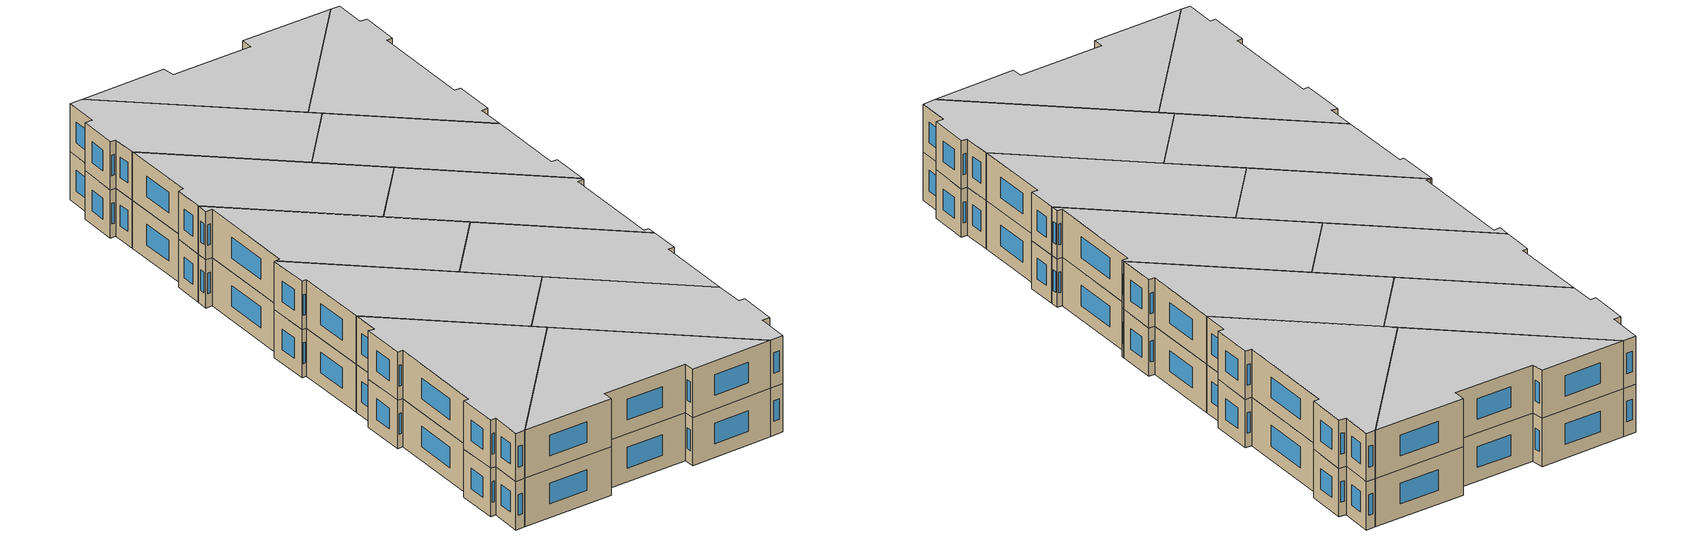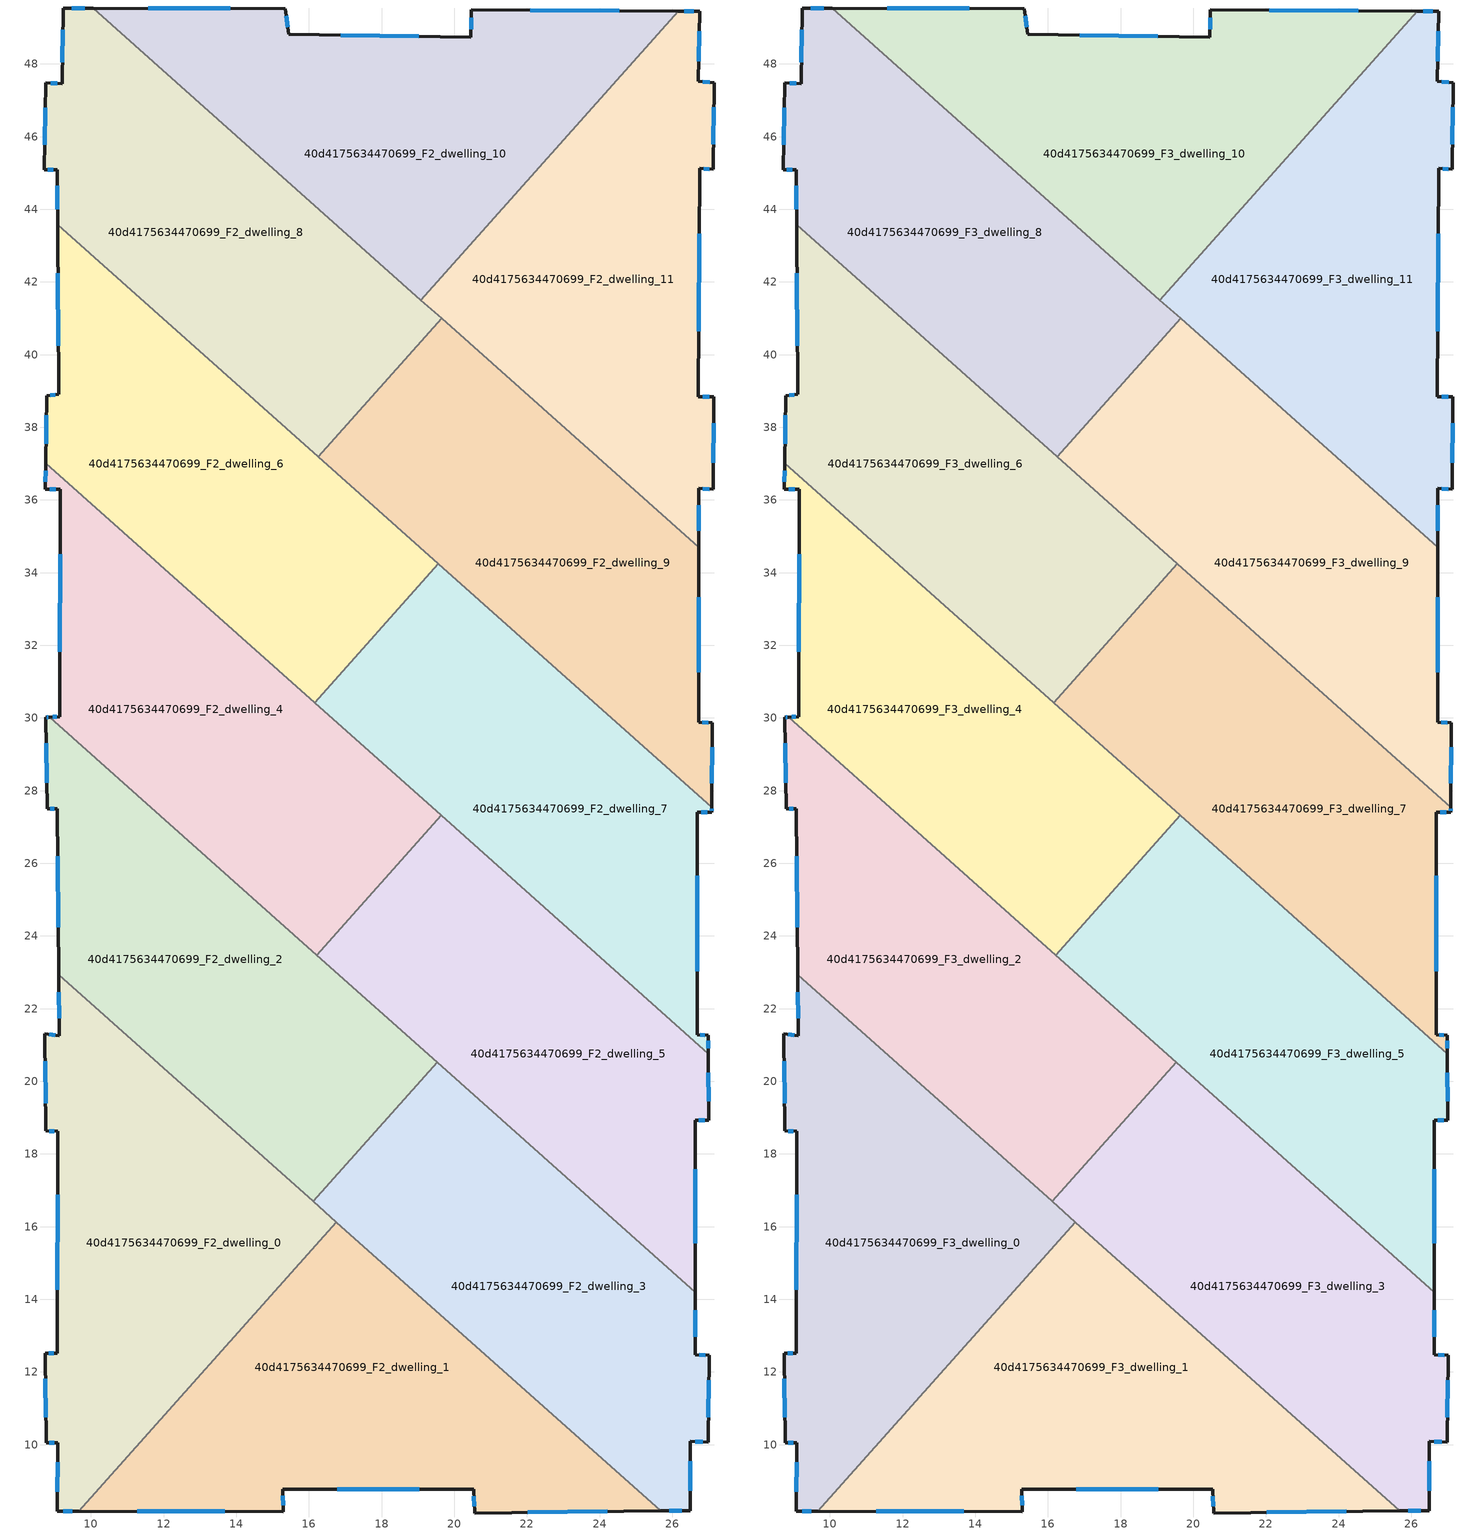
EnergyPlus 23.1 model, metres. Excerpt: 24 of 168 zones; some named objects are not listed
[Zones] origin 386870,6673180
40d4175634470699_F2_dwelling_0
 floor to 40d4175634470699_F1_dwelling_0 (EU_floor_Construction): 16.76,16.13 9.66,8.16 9.07,8.16 9.09,10.06 8.77,10.05 8.74,12.52 9.07,12.51 9.09,18.62 8.76,18.63 8.73,21.32 9.13,21.25 9.11,22.93 z6
 wall outside (EU_wall_Construction): 9.11,22.93 9.13,21.25 8.73,21.32 8.76,18.63 9.09,18.62 9.07,12.51 8.74,12.52 8.77,10.05 9.09,10.06 9.07,8.16 9.66,8.16 z6:9
 wall to 40d4175634470699_F2_dwelling_1 (EU_wall_Construction): 9.66,8.16 16.76,16.13 z6:9
 wall to 40d4175634470699_F2_dwelling_2 (EU_wall_Construction): 16.12,16.7 9.11,22.93 z6:9
 wall to 40d4175634470699_F2_dwelling_3 (EU_wall_Construction): 16.75,16.13 16.12,16.7 z6:9
 window (EU_Window_Construction): 8.75,11.82 8.76,10.76 / 8.98,12.51 8.84,12.52 / 9.08,16.88 9.08,14.26 / 8.85,18.63 8.99,18.63 / 8.74,20.55 8.75,19.4 / 9.01,21.27 8.85,21.3 / 9.12,22.45 9.12,21.73 / 9.24,8.16 9.49,8.16 / 9.08,9.52 9.07,8.7 / 8.86,10.05 9,10.06 z6.86:8.14
40d4175634470699_F2_dwelling_1
 floor to 40d4175634470699_F1_dwelling_1 (EU_floor_Construction): 25.68,8.18 20.56,8.12 20.53,8.77 15.27,8.77 15.29,8.16 9.66,8.16 16.76,16.13 z6
 wall outside (EU_wall_Construction): 9.66,8.16 15.29,8.16 15.27,8.77 20.53,8.77 20.56,8.12 25.68,8.18 z6:9
 wall to 40d4175634470699_F2_dwelling_3 (EU_wall_Construction): 25.68,8.18 16.76,16.13 z6:9
 window (EU_Window_Construction): 11.27,8.16 13.68,8.16 / 22.02,8.14 24.22,8.16 / 20.54,8.58 20.56,8.3 / 16.78,8.77 19.03,8.77 / 15.29,8.33 15.28,8.6 z6.86:8.14
40d4175634470699_F2_dwelling_10
 floor to 40d4175634470699_F1_dwelling_10 (EU_floor_Construction): 26.16,49.45 19.08,41.5 10.06,49.54 15.35,49.53 15.45,48.81 20.46,48.74 20.47,49.49 z6
 wall outside (EU_wall_Construction): 26.16,49.45 20.47,49.49 20.46,48.74 15.45,48.81 15.35,49.53 10.06,49.54 z6:9
 wall to 40d4175634470699_F2_dwelling_11 (EU_wall_Construction): 19.08,41.5 26.16,49.45 z6:9
 wall to 40d4175634470699_F2_dwelling_8 (EU_wall_Construction): 10.06,49.54 19.08,41.5 z6:9
 window (EU_Window_Construction): 13.84,49.53 11.57,49.53 / 15.42,49.02 15.38,49.32 / 19.03,48.76 16.88,48.79 / 20.47,49.28 20.46,48.95 / 24.54,49.46 22.1,49.48 z6.86:8.14
40d4175634470699_F2_dwelling_11
 floor to 40d4175634470699_F1_dwelling_11 (EU_floor_Construction): 26.76,49.45 26.71,47.53 27.16,47.49 27.12,45.1 26.76,45.12 26.72,38.85 27.14,38.83 27.13,36.29 26.72,36.32 26.72,34.7 19.08,41.5 26.16,49.45 z6
 wall outside (EU_wall_Construction): 26.72,34.7 26.72,36.32 27.13,36.29 27.14,38.83 26.72,38.85 26.76,45.12 27.12,45.1 27.16,47.49 26.71,47.53 26.76,49.45 26.16,49.45 z6:9
 wall to 40d4175634470699_F2_dwelling_9 (EU_wall_Construction): 19.65,41 26.72,34.7 z6:9
 wall to 40d4175634470699_F2_dwelling_8 (EU_wall_Construction): 19.08,41.5 19.65,41 z6:9
 window (EU_Window_Construction): 27.13,45.78 27.15,46.81 / 26.86,45.12 27.02,45.11 / 26.73,40.64 26.75,43.33 / 27.02,38.84 26.84,38.84 / 27.13,37.02 27.14,38.11 / 26.84,36.31 27.01,36.3 / 26.72,35.16 26.72,35.85 / 26.59,49.45 26.33,49.45 / 26.73,48.07 26.74,48.9 / 27.03,47.5 26.84,47.52 z6.86:8.14
40d4175634470699_F2_dwelling_2
 floor to 40d4175634470699_F1_dwelling_2 (EU_floor_Construction): 19.53,20.52 16.12,16.7 9.11,22.93 9.07,27.5 8.8,27.5 8.75,30.02 8.86,30.02 z6
 wall outside (EU_wall_Construction): 8.86,30.02 8.75,30.02 8.8,27.5 9.07,27.5 9.11,22.93 z6:9
 wall to 40d4175634470699_F2_dwelling_3 (EU_wall_Construction): 16.12,16.7 19.53,20.52 z6:9
 wall to 40d4175634470699_F2_dwelling_4 (EU_wall_Construction): 16.21,23.48 8.86,30.02 z6:9
 wall to 40d4175634470699_F2_dwelling_5 (EU_wall_Construction): 19.53,20.52 16.21,23.48 z6:9
 window (EU_Window_Construction): 8.77,29.3 8.79,28.22 / 8.83,30.02 8.78,30.02 / 9.08,26.19 9.1,24.24 / 8.88,27.5 8.99,27.5 z6.86:8.14
40d4175634470699_F2_dwelling_3
 floor to 40d4175634470699_F1_dwelling_3 (EU_floor_Construction): 26.64,14.19 26.64,12.48 27.02,12.45 26.99,10.07 26.49,10.09 26.5,8.19 25.68,8.18 16.12,16.7 19.53,20.52 z6
 wall outside (EU_wall_Construction): 25.68,8.18 26.5,8.19 26.49,10.09 26.99,10.07 27.02,12.45 26.64,12.48 26.64,14.19 z6:9
 wall to 40d4175634470699_F2_dwelling_5 (EU_wall_Construction): 26.64,14.19 19.53,20.52 z6:9
 window (EU_Window_Construction): 26.5,8.73 26.49,9.55 / 25.91,8.18 26.26,8.18 / 26.64,12.97 26.64,13.7 / 26.91,12.46 26.75,12.47 / 27,10.75 27.01,11.77 / 26.63,10.09 26.85,10.08 z6.86:8.14
40d4175634470699_F2_dwelling_4
 floor to 40d4175634470699_F1_dwelling_4 (EU_floor_Construction): 19.64,27.32 16.21,23.48 8.86,30.02 9.15,30.03 9.15,36.3 8.75,36.3 8.76,37.01 z6
 wall outside (EU_wall_Construction): 8.76,37.01 8.75,36.3 9.15,36.3 9.15,30.03 8.86,30.02 z6:9
 wall to 40d4175634470699_F2_dwelling_5 (EU_wall_Construction): 16.21,23.48 19.64,27.32 z6:9
 wall to 40d4175634470699_F2_dwelling_6 (EU_wall_Construction): 16.16,30.42 8.76,37.01 z6:9
 wall to 40d4175634470699_F2_dwelling_7 (EU_wall_Construction): 19.64,27.32 16.16,30.42 z6:9
 window (EU_Window_Construction): 8.86,36.3 9.04,36.3 / 8.75,36.81 8.75,36.5 / 9.07,30.03 8.95,30.03 / 9.15,34.51 9.15,31.82 z6.86:8.14
40d4175634470699_F2_dwelling_5
 floor to 40d4175634470699_F1_dwelling_5 (EU_floor_Construction): 26.99,20.76 27.01,18.92 26.63,18.93 26.64,14.19 16.21,23.48 19.64,27.32 z6
 wall outside (EU_wall_Construction): 26.64,14.19 26.63,18.93 27.01,18.92 26.99,20.76 z6:9
 wall to 40d4175634470699_F2_dwelling_7 (EU_wall_Construction): 26.99,20.76 19.64,27.32 z6:9
 window (EU_Window_Construction): 27,19.45 27,20.24 / 26.74,18.93 26.9,18.93 / 26.63,15.55 26.63,17.58 z6.86:8.14
40d4175634470699_F2_dwelling_6
 floor to 40d4175634470699_F1_dwelling_6 (EU_floor_Construction): 19.56,34.24 16.16,30.42 8.76,37.01 8.78,38.87 9.12,38.91 9.08,43.58 z6
 wall outside (EU_wall_Construction): 9.08,43.58 9.12,38.91 8.78,38.87 8.76,37.01 z6:9
 wall to 40d4175634470699_F2_dwelling_7 (EU_wall_Construction): 16.16,30.42 19.56,34.24 z6:9
 wall to 40d4175634470699_F2_dwelling_8 (EU_wall_Construction): 16.26,37.19 9.08,43.58 z6:9
 wall to 40d4175634470699_F2_dwelling_9 (EU_wall_Construction): 19.56,34.24 16.26,37.19 z6:9
 window (EU_Window_Construction): 9.09,42.24 9.11,40.24 / 8.78,38.34 8.77,37.54 / 9.02,38.89 8.88,38.88 z6.86:8.14
40d4175634470699_F2_dwelling_7
 floor to 40d4175634470699_F1_dwelling_7 (EU_floor_Construction): 27.08,27.54 27.08,27.41 26.69,27.41 26.68,21.28 26.99,21.26 26.99,20.76 16.16,30.42 19.56,34.24 z6
 wall outside (EU_wall_Construction): 26.99,20.76 26.99,21.26 26.68,21.28 26.69,27.41 27.08,27.41 27.08,27.54 z6:9
 wall to 40d4175634470699_F2_dwelling_9 (EU_wall_Construction): 27.08,27.54 19.56,34.24 z6:9
 window (EU_Window_Construction): 26.99,20.91 26.99,21.12 / 27.08,27.45 27.08,27.5 / 26.8,27.41 26.97,27.41 / 26.69,23.03 26.69,25.66 / 26.9,21.27 26.77,21.28 z6.86:8.14
40d4175634470699_F2_dwelling_8
 floor to 40d4175634470699_F1_dwelling_8 (EU_floor_Construction): 19.65,41 16.26,37.19 9.08,43.58 9.07,45.08 8.72,45.09 8.76,47.48 9.21,47.46 9.24,49.54 10.06,49.54 z6
 wall outside (EU_wall_Construction): 10.06,49.54 9.24,49.54 9.21,47.46 8.76,47.48 8.72,45.09 9.07,45.08 9.08,43.58 z6:9
 wall to 40d4175634470699_F2_dwelling_9 (EU_wall_Construction): 16.26,37.19 19.65,41 z6:9
 window (EU_Window_Construction): 8.75,46.8 8.73,45.78 / 9.08,47.46 8.89,47.48 / 9.23,48.94 9.22,48.05 / 9.83,49.54 9.48,49.54 / 9.08,44.65 9.08,44.01 / 8.82,45.09 8.97,45.09 z6.86:8.14
40d4175634470699_F2_dwelling_9
 floor to 40d4175634470699_F1_dwelling_9 (EU_floor_Construction): 26.72,34.7 26.72,29.89 27.1,29.86 27.08,27.54 16.26,37.19 19.65,41 z6
 wall outside (EU_wall_Construction): 27.08,27.54 27.1,29.86 26.72,29.89 26.72,34.7 z6:9
 window (EU_Window_Construction): 26.72,31.26 26.72,33.32 / 26.99,29.87 26.83,29.88 / 27.09,28.2 27.1,29.2 z6.86:8.14
40d4175634470699_F3_dwelling_0
 floor to 40d4175634470699_F2_dwelling_0 (EU_floor_Construction): 16.76,16.13 9.66,8.16 9.07,8.16 9.09,10.06 8.77,10.05 8.74,12.52 9.07,12.51 9.09,18.62 8.76,18.63 8.73,21.32 9.13,21.25 9.11,22.93 z9
 wall outside (EU_wall_Construction): 9.11,22.93 9.13,21.25 8.73,21.32 8.76,18.63 9.09,18.62 9.07,12.51 8.74,12.52 8.77,10.05 9.09,10.06 9.07,8.16 9.66,8.16 z9:12
 wall to 40d4175634470699_F3_dwelling_1 (EU_wall_Construction): 9.66,8.16 16.76,16.13 z9:12
 wall to 40d4175634470699_F3_dwelling_2 (EU_wall_Construction): 16.12,16.7 9.11,22.93 z9:12
 wall to 40d4175634470699_F3_dwelling_3 (EU_wall_Construction): 16.75,16.13 16.12,16.7 z9:12
 window (EU_Window_Construction): 8.75,11.82 8.76,10.76 / 8.98,12.51 8.84,12.52 / 9.08,16.88 9.08,14.26 / 8.85,18.63 8.99,18.63 / 8.74,20.55 8.75,19.4 / 9.01,21.27 8.85,21.3 / 9.12,22.45 9.12,21.73 / 9.24,8.16 9.49,8.16 / 9.08,9.52 9.07,8.7 / 8.86,10.05 9,10.06 z9.86:11.14
 ceiling to 40d4175634470699_F4_dwelling_0 (EU_floor_Construction): 9.66,8.16 16.76,16.13 9.11,22.93 9.13,21.25 8.73,21.32 8.76,18.63 9.09,18.62 9.07,12.51 8.74,12.52 8.77,10.05 9.09,10.06 9.07,8.16 z12
40d4175634470699_F3_dwelling_1
 floor to 40d4175634470699_F2_dwelling_1 (EU_floor_Construction): 25.68,8.18 20.56,8.12 20.53,8.77 15.27,8.77 15.29,8.16 9.66,8.16 16.76,16.13 z9
 wall outside (EU_wall_Construction): 9.66,8.16 15.29,8.16 15.27,8.77 20.53,8.77 20.56,8.12 25.68,8.18 z9:12
 wall to 40d4175634470699_F3_dwelling_3 (EU_wall_Construction): 25.68,8.18 16.76,16.13 z9:12
 window (EU_Window_Construction): 11.27,8.16 13.68,8.16 / 22.02,8.14 24.22,8.16 / 20.54,8.58 20.56,8.3 / 16.78,8.77 19.03,8.77 / 15.29,8.33 15.28,8.6 z9.86:11.14
 ceiling to 40d4175634470699_F4_dwelling_1 (EU_floor_Construction): 25.68,8.18 16.76,16.13 9.66,8.16 15.29,8.16 15.27,8.77 20.53,8.77 20.56,8.12 z12
40d4175634470699_F3_dwelling_10
 floor to 40d4175634470699_F2_dwelling_10 (EU_floor_Construction): 26.16,49.45 19.08,41.5 10.06,49.54 15.35,49.53 15.45,48.81 20.46,48.74 20.47,49.49 z9
 wall outside (EU_wall_Construction): 26.16,49.45 20.47,49.49 20.46,48.74 15.45,48.81 15.35,49.53 10.06,49.54 z9:12
 wall to 40d4175634470699_F3_dwelling_11 (EU_wall_Construction): 19.08,41.5 26.16,49.45 z9:12
 wall to 40d4175634470699_F3_dwelling_8 (EU_wall_Construction): 10.06,49.54 19.08,41.5 z9:12
 window (EU_Window_Construction): 13.84,49.53 11.57,49.53 / 15.42,49.02 15.38,49.32 / 19.03,48.76 16.88,48.79 / 20.47,49.28 20.46,48.95 / 24.54,49.46 22.1,49.48 z9.86:11.14
 ceiling to 40d4175634470699_F4_dwelling_10 (EU_floor_Construction): 19.08,41.5 26.16,49.45 20.47,49.49 20.46,48.74 15.45,48.81 15.35,49.53 10.06,49.54 z12
40d4175634470699_F3_dwelling_11
 floor to 40d4175634470699_F2_dwelling_11 (EU_floor_Construction): 26.76,49.45 26.71,47.53 27.16,47.49 27.12,45.1 26.76,45.12 26.72,38.85 27.14,38.83 27.13,36.29 26.72,36.32 26.72,34.7 19.08,41.5 26.16,49.45 z9
 wall outside (EU_wall_Construction): 26.72,34.7 26.72,36.32 27.13,36.29 27.14,38.83 26.72,38.85 26.76,45.12 27.12,45.1 27.16,47.49 26.71,47.53 26.76,49.45 26.16,49.45 z9:12
 wall to 40d4175634470699_F3_dwelling_9 (EU_wall_Construction): 19.65,41 26.72,34.7 z9:12
 wall to 40d4175634470699_F3_dwelling_8 (EU_wall_Construction): 19.08,41.5 19.65,41 z9:12
 window (EU_Window_Construction): 27.13,45.78 27.15,46.81 / 26.86,45.12 27.02,45.11 / 26.73,40.64 26.75,43.33 / 27.02,38.84 26.84,38.84 / 27.13,37.02 27.14,38.11 / 26.84,36.31 27.01,36.3 / 26.72,35.16 26.72,35.85 / 26.59,49.45 26.33,49.45 / 26.73,48.07 26.74,48.9 / 27.03,47.5 26.84,47.52 z9.86:11.14
 ceiling to 40d4175634470699_F4_dwelling_11 (EU_floor_Construction): 26.72,34.7 26.72,36.32 27.13,36.29 27.14,38.83 26.72,38.85 26.76,45.12 27.12,45.1 27.16,47.49 26.71,47.53 26.76,49.45 26.16,49.45 19.08,41.5 z12
40d4175634470699_F3_dwelling_2
 floor to 40d4175634470699_F2_dwelling_2 (EU_floor_Construction): 19.53,20.52 16.12,16.7 9.11,22.93 9.07,27.5 8.8,27.5 8.75,30.02 8.86,30.02 z9
 wall outside (EU_wall_Construction): 8.86,30.02 8.75,30.02 8.8,27.5 9.07,27.5 9.11,22.93 z9:12
 wall to 40d4175634470699_F3_dwelling_3 (EU_wall_Construction): 16.12,16.7 19.53,20.52 z9:12
 wall to 40d4175634470699_F3_dwelling_4 (EU_wall_Construction): 16.21,23.48 8.86,30.02 z9:12
 wall to 40d4175634470699_F3_dwelling_5 (EU_wall_Construction): 19.53,20.52 16.21,23.48 z9:12
 window (EU_Window_Construction): 8.77,29.3 8.79,28.22 / 8.83,30.02 8.78,30.02 / 9.08,26.19 9.1,24.24 / 8.88,27.5 8.99,27.5 z9.86:11.14
 ceiling to 40d4175634470699_F4_dwelling_2 (EU_floor_Construction): 16.12,16.7 19.53,20.52 8.86,30.02 8.75,30.02 8.8,27.5 9.07,27.5 9.11,22.93 z12
40d4175634470699_F3_dwelling_3
 floor to 40d4175634470699_F2_dwelling_3 (EU_floor_Construction): 26.64,14.19 26.64,12.48 27.02,12.45 26.99,10.07 26.49,10.09 26.5,8.19 25.68,8.18 16.12,16.7 19.53,20.52 z9
 wall outside (EU_wall_Construction): 25.68,8.18 26.5,8.19 26.49,10.09 26.99,10.07 27.02,12.45 26.64,12.48 26.64,14.19 z9:12
 wall to 40d4175634470699_F3_dwelling_5 (EU_wall_Construction): 26.64,14.19 19.53,20.52 z9:12
 window (EU_Window_Construction): 26.5,8.73 26.49,9.55 / 25.91,8.18 26.26,8.18 / 26.64,12.97 26.64,13.7 / 26.91,12.46 26.75,12.47 / 27,10.75 27.01,11.77 / 26.63,10.09 26.85,10.08 z9.86:11.14
 ceiling to 40d4175634470699_F4_dwelling_3 (EU_floor_Construction): 26.5,8.19 26.49,10.09 26.99,10.07 27.02,12.45 26.64,12.48 26.64,14.19 19.53,20.52 16.12,16.7 25.68,8.18 z12
40d4175634470699_F3_dwelling_4
 floor to 40d4175634470699_F2_dwelling_4 (EU_floor_Construction): 19.64,27.32 16.21,23.48 8.86,30.02 9.15,30.03 9.15,36.3 8.75,36.3 8.76,37.01 z9
 wall outside (EU_wall_Construction): 8.76,37.01 8.75,36.3 9.15,36.3 9.15,30.03 8.86,30.02 z9:12
 wall to 40d4175634470699_F3_dwelling_5 (EU_wall_Construction): 16.21,23.48 19.64,27.32 z9:12
 wall to 40d4175634470699_F3_dwelling_6 (EU_wall_Construction): 16.16,30.42 8.76,37.01 z9:12
 wall to 40d4175634470699_F3_dwelling_7 (EU_wall_Construction): 19.64,27.32 16.16,30.42 z9:12
 window (EU_Window_Construction): 8.86,36.3 9.04,36.3 / 8.75,36.81 8.75,36.5 / 9.07,30.03 8.95,30.03 / 9.15,34.51 9.15,31.82 z9.86:11.14
 ceiling to 40d4175634470699_F4_dwelling_4 (EU_floor_Construction): 16.21,23.48 19.64,27.32 8.76,37.01 8.75,36.3 9.15,36.3 9.15,30.03 8.86,30.02 z12
40d4175634470699_F3_dwelling_5
 floor to 40d4175634470699_F2_dwelling_5 (EU_floor_Construction): 26.99,20.76 27.01,18.92 26.63,18.93 26.64,14.19 16.21,23.48 19.64,27.32 z9
 wall outside (EU_wall_Construction): 26.64,14.19 26.63,18.93 27.01,18.92 26.99,20.76 z9:12
 wall to 40d4175634470699_F3_dwelling_7 (EU_wall_Construction): 26.99,20.76 19.64,27.32 z9:12
 window (EU_Window_Construction): 27,19.45 27,20.24 / 26.74,18.93 26.9,18.93 / 26.63,15.55 26.63,17.58 z9.86:11.14
 ceiling to 40d4175634470699_F4_dwelling_5 (EU_floor_Construction): 26.64,14.19 26.63,18.93 27.01,18.92 26.99,20.76 19.64,27.32 16.21,23.48 z12
40d4175634470699_F3_dwelling_6
 floor to 40d4175634470699_F2_dwelling_6 (EU_floor_Construction): 19.56,34.24 16.16,30.42 8.76,37.01 8.78,38.87 9.12,38.91 9.08,43.58 z9
 wall outside (EU_wall_Construction): 9.08,43.58 9.12,38.91 8.78,38.87 8.76,37.01 z9:12
 wall to 40d4175634470699_F3_dwelling_7 (EU_wall_Construction): 16.16,30.42 19.56,34.24 z9:12
 wall to 40d4175634470699_F3_dwelling_8 (EU_wall_Construction): 16.26,37.19 9.08,43.58 z9:12
 wall to 40d4175634470699_F3_dwelling_9 (EU_wall_Construction): 19.56,34.24 16.26,37.19 z9:12
 window (EU_Window_Construction): 9.09,42.24 9.11,40.24 / 8.78,38.34 8.77,37.54 / 9.02,38.89 8.88,38.88 z9.86:11.14
 ceiling to 40d4175634470699_F4_dwelling_6 (EU_floor_Construction): 16.16,30.42 19.56,34.24 9.08,43.58 9.12,38.91 8.78,38.87 8.76,37.01 z12
40d4175634470699_F3_dwelling_7
 floor to 40d4175634470699_F2_dwelling_7 (EU_floor_Construction): 27.08,27.54 27.08,27.41 26.69,27.41 26.68,21.28 26.99,21.26 26.99,20.76 16.16,30.42 19.56,34.24 z9
 wall outside (EU_wall_Construction): 26.99,20.76 26.99,21.26 26.68,21.28 26.69,27.41 27.08,27.41 27.08,27.54 z9:12
 wall to 40d4175634470699_F3_dwelling_9 (EU_wall_Construction): 27.08,27.54 19.56,34.24 z9:12
 window (EU_Window_Construction): 26.99,20.91 26.99,21.12 / 27.08,27.45 27.08,27.5 / 26.8,27.41 26.97,27.41 / 26.69,23.03 26.69,25.66 / 26.9,21.27 26.77,21.28 z9.86:11.14
 ceiling to 40d4175634470699_F4_dwelling_7 (EU_floor_Construction): 26.99,20.76 26.99,21.26 26.68,21.28 26.69,27.41 27.08,27.41 27.08,27.54 19.56,34.24 16.16,30.42 z12
40d4175634470699_F3_dwelling_8
 floor to 40d4175634470699_F2_dwelling_8 (EU_floor_Construction): 19.65,41 16.26,37.19 9.08,43.58 9.07,45.08 8.72,45.09 8.76,47.48 9.21,47.46 9.24,49.54 10.06,49.54 z9
 wall outside (EU_wall_Construction): 10.06,49.54 9.24,49.54 9.21,47.46 8.76,47.48 8.72,45.09 9.07,45.08 9.08,43.58 z9:12
 wall to 40d4175634470699_F3_dwelling_9 (EU_wall_Construction): 16.26,37.19 19.65,41 z9:12
 window (EU_Window_Construction): 8.75,46.8 8.73,45.78 / 9.08,47.46 8.89,47.48 / 9.23,48.94 9.22,48.05 / 9.83,49.54 9.48,49.54 / 9.08,44.65 9.08,44.01 / 8.82,45.09 8.97,45.09 z9.86:11.14
 ceiling to 40d4175634470699_F4_dwelling_8 (EU_floor_Construction): 16.26,37.19 19.65,41 10.06,49.54 9.24,49.54 9.21,47.46 8.76,47.48 8.72,45.09 9.07,45.08 9.08,43.58 z12
40d4175634470699_F3_dwelling_9
 floor to 40d4175634470699_F2_dwelling_9 (EU_floor_Construction): 26.72,34.7 26.72,29.89 27.1,29.86 27.08,27.54 16.26,37.19 19.65,41 z9
 wall outside (EU_wall_Construction): 27.08,27.54 27.1,29.86 26.72,29.89 26.72,34.7 z9:12
 window (EU_Window_Construction): 26.72,31.26 26.72,33.32 / 26.99,29.87 26.83,29.88 / 27.09,28.2 27.1,29.2 z9.86:11.14
 ceiling to 40d4175634470699_F4_dwelling_9 (EU_floor_Construction): 27.08,27.54 27.1,29.86 26.72,29.89 26.72,34.7 19.65,41 16.26,37.19 z12
[Building]
EU S2 Campaign: North Axis=0; Terrain=City; Solar Distribution=FullExterior
[Site:Location]
Helsinki-Vantaa.AP: Latitude=60.317; Longitude=24.963; Time Zone=2; Elevation=54.6
[SizingPeriod:WeatherFileDays]
AnnualSizingPeriod: Begin Month=1; Begin Day of Month=1; End Month=12; End Day of Month=31; Day of Week for Start Day=Monday; Use Weather File Daylight Saving Period=No; Use Weather File Rain and Snow Indicators=No
[MATERIAL]
EU_InternalMass_Material: Roughness=MediumRough; Thickness=0.1; Conductivity=1; Density=1800; Specific Heat=900; Thermal Absorptance=0.9; Solar Absorptance=0.7; Visible Absorptance=0.7
[MATERIAL:NOMASS] Roughness=MediumRough; Thermal Absorptance=0.9; Solar Absorptance=0.7; Visible Absorptance=0.7
Name | Thermal Resistance
EU_wall_NoMass | 1.10183
EU_floor_NoMass | 1.70606
[WINDOWMATERIAL:SIMPLEGLAZINGSYSTEM]
EU_Window_SimpleGlazing: UFactor=3.11035; Solar Heat Gain Coefficient=0.8; Visible Transmittance=0.8
[CONSTRUCTION]
EU_wall_Construction: EU_wall_NoMass
EU_floor_Construction: EU_floor_NoMass
EU_Window_Construction: EU_Window_SimpleGlazing
EU_InternalMass_Construction: EU_InternalMass_Material
[ZONE] Type=1; Multiplier=1; Ceiling Height=autocalculate; Floor Area=autocalculate; Part of Total Floor Area=Yes
Name | Volume
40d4175634470699_F2_dwelling_0; 40d4175634470699_F3_dwelling_0 | 182.211
40d4175634470699_F2_dwelling_1; 40d4175634470699_F3_dwelling_1; 40d4175634470699_F2_dwelling_6; 40d4175634470699_F3_dwelling_6 | 182.188
40d4175634470699_F2_dwelling_10; 40d4175634470699_F3_dwelling_10; 40d4175634470699_F2_dwelling_3; 40d4175634470699_F3_dwelling_3 | 182.21
40d4175634470699_F2_dwelling_11; 40d4175634470699_F3_dwelling_11 | 182.204
40d4175634470699_F2_dwelling_2; 40d4175634470699_F3_dwelling_2 | 182.213
40d4175634470699_F2_dwelling_4; 40d4175634470699_F3_dwelling_4 | 182.209
40d4175634470699_F2_dwelling_5; 40d4175634470699_F3_dwelling_5 | 182.194
40d4175634470699_F2_dwelling_7; 40d4175634470699_F3_dwelling_7 | 182.202
40d4175634470699_F2_dwelling_8; 40d4175634470699_F3_dwelling_8 | 182.199
40d4175634470699_F2_dwelling_9; 40d4175634470699_F3_dwelling_9 | 182.205
[INTERNALMASS] Construction=EU_InternalMass_Construction
Name | Zone or ZoneList | Surface Area
40d4175634470699_F2_dwelling_0_EU_InternalMass | 40d4175634470699_F2_dwelling_0 | 60.7366
40d4175634470699_F2_dwelling_1_EU_InternalMass | 40d4175634470699_F2_dwelling_1 | 60.7292
40d4175634470699_F2_dwelling_2_EU_InternalMass | 40d4175634470699_F2_dwelling_2 | 60.7376
40d4175634470699_F2_dwelling_3_EU_InternalMass | 40d4175634470699_F2_dwelling_3 | 60.7371
40d4175634470699_F2_dwelling_4_EU_InternalMass | 40d4175634470699_F2_dwelling_4 | 60.7362
40d4175634470699_F2_dwelling_5_EU_InternalMass | 40d4175634470699_F2_dwelling_5 | 60.7312
40d4175634470699_F2_dwelling_6_EU_InternalMass | 40d4175634470699_F2_dwelling_6 | 60.729
40d4175634470699_F2_dwelling_7_EU_InternalMass | 40d4175634470699_F2_dwelling_7 | 60.7345
40d4175634470699_F2_dwelling_8_EU_InternalMass | 40d4175634470699_F2_dwelling_8 | 60.7332
40d4175634470699_F2_dwelling_9_EU_InternalMass | 40d4175634470699_F2_dwelling_9 | 60.7349
40d4175634470699_F2_dwelling_10_EU_InternalMass | 40d4175634470699_F2_dwelling_10 | 60.7366
40d4175634470699_F2_dwelling_11_EU_InternalMass | 40d4175634470699_F2_dwelling_11 | 60.7352
40d4175634470699_F3_dwelling_0_EU_InternalMass | 40d4175634470699_F3_dwelling_0 | 60.7366
40d4175634470699_F3_dwelling_1_EU_InternalMass | 40d4175634470699_F3_dwelling_1 | 60.7292
40d4175634470699_F3_dwelling_2_EU_InternalMass | 40d4175634470699_F3_dwelling_2 | 60.7376
40d4175634470699_F3_dwelling_3_EU_InternalMass | 40d4175634470699_F3_dwelling_3 | 60.7371
40d4175634470699_F3_dwelling_4_EU_InternalMass | 40d4175634470699_F3_dwelling_4 | 60.7362
40d4175634470699_F3_dwelling_5_EU_InternalMass | 40d4175634470699_F3_dwelling_5 | 60.7312
40d4175634470699_F3_dwelling_6_EU_InternalMass | 40d4175634470699_F3_dwelling_6 | 60.729
40d4175634470699_F3_dwelling_7_EU_InternalMass | 40d4175634470699_F3_dwelling_7 | 60.7345
40d4175634470699_F3_dwelling_8_EU_InternalMass | 40d4175634470699_F3_dwelling_8 | 60.7332
40d4175634470699_F3_dwelling_9_EU_InternalMass | 40d4175634470699_F3_dwelling_9 | 60.7349
40d4175634470699_F3_dwelling_10_EU_InternalMass | 40d4175634470699_F3_dwelling_10 | 60.7366
40d4175634470699_F3_dwelling_11_EU_InternalMass | 40d4175634470699_F3_dwelling_11 | 60.7352
[OTHEREQUIPMENT] Fuel Type=Electricity; Design Level Calculation Method=Watts/Area; Power per Zone Floor Area=1; Fraction Latent=0; Fraction Radiant=0; Fraction Lost=0; Carbon Dioxide Generation Rate=0; EndUse Subcategory=EU_Step8_InternalGains
Name | Zone or ZoneList or Space or SpaceList | Schedule
EU_Step8_InternalGain_40d4175634470699_F2_dwelling_0_f000 | 40d4175634470699_F2_dwelling_0 | EU_Step8_GainSchedule_40d4175634470699_F2_dwelling_0_f000
EU_Step8_InternalGain_40d4175634470699_F2_dwelling_1_f000 | 40d4175634470699_F2_dwelling_1 | EU_Step8_GainSchedule_40d4175634470699_F2_dwelling_1_f000
EU_Step8_InternalGain_40d4175634470699_F2_dwelling_2_f000 | 40d4175634470699_F2_dwelling_2 | EU_Step8_GainSchedule_40d4175634470699_F2_dwelling_2_f000
EU_Step8_InternalGain_40d4175634470699_F2_dwelling_3_f000 | 40d4175634470699_F2_dwelling_3 | EU_Step8_GainSchedule_40d4175634470699_F2_dwelling_3_f000
EU_Step8_InternalGain_40d4175634470699_F2_dwelling_4_f000 | 40d4175634470699_F2_dwelling_4 | EU_Step8_GainSchedule_40d4175634470699_F2_dwelling_4_f000
EU_Step8_InternalGain_40d4175634470699_F2_dwelling_5_f000 | 40d4175634470699_F2_dwelling_5 | EU_Step8_GainSchedule_40d4175634470699_F2_dwelling_5_f000
EU_Step8_InternalGain_40d4175634470699_F2_dwelling_6_f000 | 40d4175634470699_F2_dwelling_6 | EU_Step8_GainSchedule_40d4175634470699_F2_dwelling_6_f000
EU_Step8_InternalGain_40d4175634470699_F2_dwelling_7_f000 | 40d4175634470699_F2_dwelling_7 | EU_Step8_GainSchedule_40d4175634470699_F2_dwelling_7_f000
EU_Step8_InternalGain_40d4175634470699_F2_dwelling_8_f000 | 40d4175634470699_F2_dwelling_8 | EU_Step8_GainSchedule_40d4175634470699_F2_dwelling_8_f000
EU_Step8_InternalGain_40d4175634470699_F2_dwelling_9_f000 | 40d4175634470699_F2_dwelling_9 | EU_Step8_GainSchedule_40d4175634470699_F2_dwelling_9_f000
EU_Step8_InternalGain_40d4175634470699_F2_dwelling_10_f000 | 40d4175634470699_F2_dwelling_10 | EU_Step8_GainSchedule_40d4175634470699_F2_dwelling_10_f000
EU_Step8_InternalGain_40d4175634470699_F2_dwelling_11_f000 | 40d4175634470699_F2_dwelling_11 | EU_Step8_GainSchedule_40d4175634470699_F2_dwelling_11_f000
EU_Step8_InternalGain_40d4175634470699_F3_dwelling_0_f000 | 40d4175634470699_F3_dwelling_0 | EU_Step8_GainSchedule_40d4175634470699_F3_dwelling_0_f000
EU_Step8_InternalGain_40d4175634470699_F3_dwelling_1_f000 | 40d4175634470699_F3_dwelling_1 | EU_Step8_GainSchedule_40d4175634470699_F3_dwelling_1_f000
EU_Step8_InternalGain_40d4175634470699_F3_dwelling_2_f000 | 40d4175634470699_F3_dwelling_2 | EU_Step8_GainSchedule_40d4175634470699_F3_dwelling_2_f000
EU_Step8_InternalGain_40d4175634470699_F3_dwelling_3_f000 | 40d4175634470699_F3_dwelling_3 | EU_Step8_GainSchedule_40d4175634470699_F3_dwelling_3_f000
EU_Step8_InternalGain_40d4175634470699_F3_dwelling_4_f000 | 40d4175634470699_F3_dwelling_4 | EU_Step8_GainSchedule_40d4175634470699_F3_dwelling_4_f000
EU_Step8_InternalGain_40d4175634470699_F3_dwelling_5_f000 | 40d4175634470699_F3_dwelling_5 | EU_Step8_GainSchedule_40d4175634470699_F3_dwelling_5_f000
EU_Step8_InternalGain_40d4175634470699_F3_dwelling_6_f000 | 40d4175634470699_F3_dwelling_6 | EU_Step8_GainSchedule_40d4175634470699_F3_dwelling_6_f000
EU_Step8_InternalGain_40d4175634470699_F3_dwelling_7_f000 | 40d4175634470699_F3_dwelling_7 | EU_Step8_GainSchedule_40d4175634470699_F3_dwelling_7_f000
EU_Step8_InternalGain_40d4175634470699_F3_dwelling_8_f000 | 40d4175634470699_F3_dwelling_8 | EU_Step8_GainSchedule_40d4175634470699_F3_dwelling_8_f000
EU_Step8_InternalGain_40d4175634470699_F3_dwelling_9_f000 | 40d4175634470699_F3_dwelling_9 | EU_Step8_GainSchedule_40d4175634470699_F3_dwelling_9_f000
EU_Step8_InternalGain_40d4175634470699_F3_dwelling_10_f000 | 40d4175634470699_F3_dwelling_10 | EU_Step8_GainSchedule_40d4175634470699_F3_dwelling_10_f000
EU_Step8_InternalGain_40d4175634470699_F3_dwelling_11_f000 | 40d4175634470699_F3_dwelling_11 | EU_Step8_GainSchedule_40d4175634470699_F3_dwelling_11_f000
[ZONEVENTILATION:DESIGNFLOWRATE] Schedule=EU_AlwaysOn; Design Flow Rate Calculation Method=AirChanges/Hour; Air Changes per Hour=0.756316; Ventilation Type=Natural; Fan Pressure Rise=0; Fan Total Efficiency=1; Constant Term Coefficient=1; Temperature Term Coefficient=0; Velocity Term Coefficient=0; Velocity Squared Term Coefficient=0; Minimum Indoor Temperature=-100; Maximum Indoor Temperature=100; Delta Temperature=-100; Minimum Outdoor Temperature=-100; Maximum Outdoor Temperature=100; Maximum Wind Speed=40
Name | Zone or ZoneList or Space or SpaceList
EU_ConstantAir_40d4175634470699_F2_dwelling_0 | 40d4175634470699_F2_dwelling_0
EU_ConstantAir_40d4175634470699_F2_dwelling_1 | 40d4175634470699_F2_dwelling_1
EU_ConstantAir_40d4175634470699_F2_dwelling_2 | 40d4175634470699_F2_dwelling_2
EU_ConstantAir_40d4175634470699_F2_dwelling_3 | 40d4175634470699_F2_dwelling_3
EU_ConstantAir_40d4175634470699_F2_dwelling_4 | 40d4175634470699_F2_dwelling_4
EU_ConstantAir_40d4175634470699_F2_dwelling_5 | 40d4175634470699_F2_dwelling_5
EU_ConstantAir_40d4175634470699_F2_dwelling_6 | 40d4175634470699_F2_dwelling_6
EU_ConstantAir_40d4175634470699_F2_dwelling_7 | 40d4175634470699_F2_dwelling_7
EU_ConstantAir_40d4175634470699_F2_dwelling_8 | 40d4175634470699_F2_dwelling_8
EU_ConstantAir_40d4175634470699_F2_dwelling_9 | 40d4175634470699_F2_dwelling_9
EU_ConstantAir_40d4175634470699_F2_dwelling_10 | 40d4175634470699_F2_dwelling_10
EU_ConstantAir_40d4175634470699_F2_dwelling_11 | 40d4175634470699_F2_dwelling_11
EU_ConstantAir_40d4175634470699_F3_dwelling_0 | 40d4175634470699_F3_dwelling_0
EU_ConstantAir_40d4175634470699_F3_dwelling_1 | 40d4175634470699_F3_dwelling_1
EU_ConstantAir_40d4175634470699_F3_dwelling_2 | 40d4175634470699_F3_dwelling_2
EU_ConstantAir_40d4175634470699_F3_dwelling_3 | 40d4175634470699_F3_dwelling_3
EU_ConstantAir_40d4175634470699_F3_dwelling_4 | 40d4175634470699_F3_dwelling_4
EU_ConstantAir_40d4175634470699_F3_dwelling_5 | 40d4175634470699_F3_dwelling_5
EU_ConstantAir_40d4175634470699_F3_dwelling_6 | 40d4175634470699_F3_dwelling_6
EU_ConstantAir_40d4175634470699_F3_dwelling_7 | 40d4175634470699_F3_dwelling_7
EU_ConstantAir_40d4175634470699_F3_dwelling_8 | 40d4175634470699_F3_dwelling_8
EU_ConstantAir_40d4175634470699_F3_dwelling_9 | 40d4175634470699_F3_dwelling_9
EU_ConstantAir_40d4175634470699_F3_dwelling_10 | 40d4175634470699_F3_dwelling_10
EU_ConstantAir_40d4175634470699_F3_dwelling_11 | 40d4175634470699_F3_dwelling_11
[HVACTEMPLATE:ZONE:IDEALLOADSAIRSYSTEM] System Availability Schedule=EU_AlwaysOn; Maximum Heating Supply Air Temperature=50; Minimum Cooling Supply Air Temperature=13; Maximum Heating Supply Air Humidity Ratio=0.0156; Minimum Cooling Supply Air Humidity Ratio=0.0077; Heating Limit=NoLimit; Cooling Limit=NoLimit; Heating Availability Schedule=EU_AlwaysOn; Cooling Availability Schedule=EU_CoolingOff; Dehumidification Control Type=ConstantSensibleHeatRatio; Cooling Sensible Heat Ratio=0.7; Dehumidification Setpoint=60; Humidification Control Type=None; Humidification Setpoint=30; Outdoor Air Method=None; Outdoor Air Flow Rate per Person=0.00944; Outdoor Air Flow Rate per Zone Floor Area=0; Outdoor Air Flow Rate per Zone=0; Demand Controlled Ventilation Type=None; Outdoor Air Economizer Type=NoEconomizer; Heat Recovery Type=None; Sensible Heat Recovery Effectiveness=0.7; Latent Heat Recovery Effectiveness=0.65
Name | Template Thermostat
40d4175634470699_F2_dwelling_0 | EU_HeatOnly_40d4175634470699_F2_dwelling_0
40d4175634470699_F2_dwelling_1 | EU_HeatOnly_40d4175634470699_F2_dwelling_1
40d4175634470699_F2_dwelling_2 | EU_HeatOnly_40d4175634470699_F2_dwelling_2
40d4175634470699_F2_dwelling_3 | EU_HeatOnly_40d4175634470699_F2_dwelling_3
40d4175634470699_F2_dwelling_4 | EU_HeatOnly_40d4175634470699_F2_dwelling_4
40d4175634470699_F2_dwelling_5 | EU_HeatOnly_40d4175634470699_F2_dwelling_5
40d4175634470699_F2_dwelling_6 | EU_HeatOnly_40d4175634470699_F2_dwelling_6
40d4175634470699_F2_dwelling_7 | EU_HeatOnly_40d4175634470699_F2_dwelling_7
40d4175634470699_F2_dwelling_8 | EU_HeatOnly_40d4175634470699_F2_dwelling_8
40d4175634470699_F2_dwelling_9 | EU_HeatOnly_40d4175634470699_F2_dwelling_9
40d4175634470699_F2_dwelling_10 | EU_HeatOnly_40d4175634470699_F2_dwelling_10
40d4175634470699_F2_dwelling_11 | EU_HeatOnly_40d4175634470699_F2_dwelling_11
40d4175634470699_F3_dwelling_0 | EU_HeatOnly_40d4175634470699_F3_dwelling_0
40d4175634470699_F3_dwelling_1 | EU_HeatOnly_40d4175634470699_F3_dwelling_1
40d4175634470699_F3_dwelling_2 | EU_HeatOnly_40d4175634470699_F3_dwelling_2
40d4175634470699_F3_dwelling_3 | EU_HeatOnly_40d4175634470699_F3_dwelling_3
40d4175634470699_F3_dwelling_4 | EU_HeatOnly_40d4175634470699_F3_dwelling_4
40d4175634470699_F3_dwelling_5 | EU_HeatOnly_40d4175634470699_F3_dwelling_5
40d4175634470699_F3_dwelling_6 | EU_HeatOnly_40d4175634470699_F3_dwelling_6
40d4175634470699_F3_dwelling_7 | EU_HeatOnly_40d4175634470699_F3_dwelling_7
40d4175634470699_F3_dwelling_8 | EU_HeatOnly_40d4175634470699_F3_dwelling_8
40d4175634470699_F3_dwelling_9 | EU_HeatOnly_40d4175634470699_F3_dwelling_9
40d4175634470699_F3_dwelling_10 | EU_HeatOnly_40d4175634470699_F3_dwelling_10
40d4175634470699_F3_dwelling_11 | EU_HeatOnly_40d4175634470699_F3_dwelling_11
[SIZING:ZONE] Zone Cooling Design Supply Air Temperature Input Method=SupplyAirTemperature; Zone Cooling Design Supply Air Temperature=13; Zone Heating Design Supply Air Temperature Input Method=SupplyAirTemperature; Zone Heating Design Supply Air Temperature=50; Zone Cooling Design Supply Air Humidity Ratio=0.008; Zone Heating Design Supply Air Humidity Ratio=0.008; Cooling Design Air Flow Method=DesignDay; Cooling Design Air Flow Rate=0; Cooling Minimum Air Flow per Zone Floor Area=0.000762; Cooling Minimum Air Flow=0; Cooling Minimum Air Flow Fraction=0.2; Heating Design Air Flow Method=DesignDay; Heating Design Air Flow Rate=0; Heating Maximum Air Flow per Zone Floor Area=0.002032; Heating Maximum Air Flow=0.141576; Heating Maximum Air Flow Fraction=0.3; Account for Dedicated Outdoor Air System=No; Dedicated Outdoor Air System Control Strategy=NeutralSupplyAir; Dedicated Outdoor Air Low Setpoint Temperature for Design=autosize; Dedicated Outdoor Air High Setpoint Temperature for Design=autosize; Zone Load Sizing Method=Sensible Load Only No Latent Load; Zone Latent Cooling Design Supply Air Humidity Ratio Input Method=HumidityRatioDifference; Zone Cooling Design Supply Air Humidity Ratio Difference=0.005; Zone Latent Heating Design Supply Air Humidity Ratio Input Method=HumidityRatioDifference; Zone Humidification Design Supply Air Humidity Ratio Difference=0.005
40d4175634470699_F2_dwelling_0; 40d4175634470699_F2_dwelling_1; 40d4175634470699_F2_dwelling_2; 40d4175634470699_F2_dwelling_3; 40d4175634470699_F2_dwelling_4; 40d4175634470699_F2_dwelling_5; 40d4175634470699_F2_dwelling_6; 40d4175634470699_F2_dwelling_7; 40d4175634470699_F2_dwelling_8; 40d4175634470699_F2_dwelling_9; 40d4175634470699_F2_dwelling_10; 40d4175634470699_F2_dwelling_11; 40d4175634470699_F3_dwelling_0; 40d4175634470699_F3_dwelling_1; 40d4175634470699_F3_dwelling_2; 40d4175634470699_F3_dwelling_3; 40d4175634470699_F3_dwelling_4; 40d4175634470699_F3_dwelling_5; 40d4175634470699_F3_dwelling_6; 40d4175634470699_F3_dwelling_7; 40d4175634470699_F3_dwelling_8; 40d4175634470699_F3_dwelling_9; 40d4175634470699_F3_dwelling_10; 40d4175634470699_F3_dwelling_11
[SCHEDULE:CONSTANT]
Name | Hourly Value
EU_AlwaysOn | 1
EU_CoolingOff | 0
[SCHEDULE:FILE] Column Number=1; Rows to Skip at Top=0; Number of Hours of Data=8760; Column Separator=Comma; Interpolate to Timestep=No; Minutes per Item=60; Adjust Schedule for Daylight Savings=Yes
Name | File
EU_Step8_GainSchedule_40d4175634470699_F2_dwelling_0_f000 | ../../schedules/40d4175634470699/40d4175634470699_F2_dwelling_0_f000_gain.csv
EU_Step8_GainSchedule_40d4175634470699_F2_dwelling_1_f000 | ../../schedules/40d4175634470699/40d4175634470699_F2_dwelling_1_f000_gain.csv
EU_Step8_GainSchedule_40d4175634470699_F2_dwelling_2_f000 | ../../schedules/40d4175634470699/40d4175634470699_F2_dwelling_2_f000_gain.csv
EU_Step8_GainSchedule_40d4175634470699_F2_dwelling_3_f000 | ../../schedules/40d4175634470699/40d4175634470699_F2_dwelling_3_f000_gain.csv
EU_Step8_GainSchedule_40d4175634470699_F2_dwelling_4_f000 | ../../schedules/40d4175634470699/40d4175634470699_F2_dwelling_4_f000_gain.csv
EU_Step8_GainSchedule_40d4175634470699_F2_dwelling_5_f000 | ../../schedules/40d4175634470699/40d4175634470699_F2_dwelling_5_f000_gain.csv
EU_Step8_GainSchedule_40d4175634470699_F2_dwelling_6_f000 | ../../schedules/40d4175634470699/40d4175634470699_F2_dwelling_6_f000_gain.csv
EU_Step8_GainSchedule_40d4175634470699_F2_dwelling_7_f000 | ../../schedules/40d4175634470699/40d4175634470699_F2_dwelling_7_f000_gain.csv
EU_Step8_GainSchedule_40d4175634470699_F2_dwelling_8_f000 | ../../schedules/40d4175634470699/40d4175634470699_F2_dwelling_8_f000_gain.csv
EU_Step8_GainSchedule_40d4175634470699_F2_dwelling_9_f000 | ../../schedules/40d4175634470699/40d4175634470699_F2_dwelling_9_f000_gain.csv
EU_Step8_GainSchedule_40d4175634470699_F2_dwelling_10_f000 | ../../schedules/40d4175634470699/40d4175634470699_F2_dwelling_10_f000_gain.csv
EU_Step8_GainSchedule_40d4175634470699_F2_dwelling_11_f000 | ../../schedules/40d4175634470699/40d4175634470699_F2_dwelling_11_f000_gain.csv
EU_Step8_GainSchedule_40d4175634470699_F3_dwelling_0_f000 | ../../schedules/40d4175634470699/40d4175634470699_F3_dwelling_0_f000_gain.csv
EU_Step8_GainSchedule_40d4175634470699_F3_dwelling_1_f000 | ../../schedules/40d4175634470699/40d4175634470699_F3_dwelling_1_f000_gain.csv
EU_Step8_GainSchedule_40d4175634470699_F3_dwelling_2_f000 | ../../schedules/40d4175634470699/40d4175634470699_F3_dwelling_2_f000_gain.csv
EU_Step8_GainSchedule_40d4175634470699_F3_dwelling_3_f000 | ../../schedules/40d4175634470699/40d4175634470699_F3_dwelling_3_f000_gain.csv
EU_Step8_GainSchedule_40d4175634470699_F3_dwelling_4_f000 | ../../schedules/40d4175634470699/40d4175634470699_F3_dwelling_4_f000_gain.csv
EU_Step8_GainSchedule_40d4175634470699_F3_dwelling_5_f000 | ../../schedules/40d4175634470699/40d4175634470699_F3_dwelling_5_f000_gain.csv
EU_Step8_GainSchedule_40d4175634470699_F3_dwelling_6_f000 | ../../schedules/40d4175634470699/40d4175634470699_F3_dwelling_6_f000_gain.csv
EU_Step8_GainSchedule_40d4175634470699_F3_dwelling_7_f000 | ../../schedules/40d4175634470699/40d4175634470699_F3_dwelling_7_f000_gain.csv
EU_Step8_GainSchedule_40d4175634470699_F3_dwelling_8_f000 | ../../schedules/40d4175634470699/40d4175634470699_F3_dwelling_8_f000_gain.csv
EU_Step8_GainSchedule_40d4175634470699_F3_dwelling_9_f000 | ../../schedules/40d4175634470699/40d4175634470699_F3_dwelling_9_f000_gain.csv
EU_Step8_GainSchedule_40d4175634470699_F3_dwelling_10_f000 | ../../schedules/40d4175634470699/40d4175634470699_F3_dwelling_10_f000_gain.csv
EU_Step8_GainSchedule_40d4175634470699_F3_dwelling_11_f000 | ../../schedules/40d4175634470699/40d4175634470699_F3_dwelling_11_f000_gain.csv
